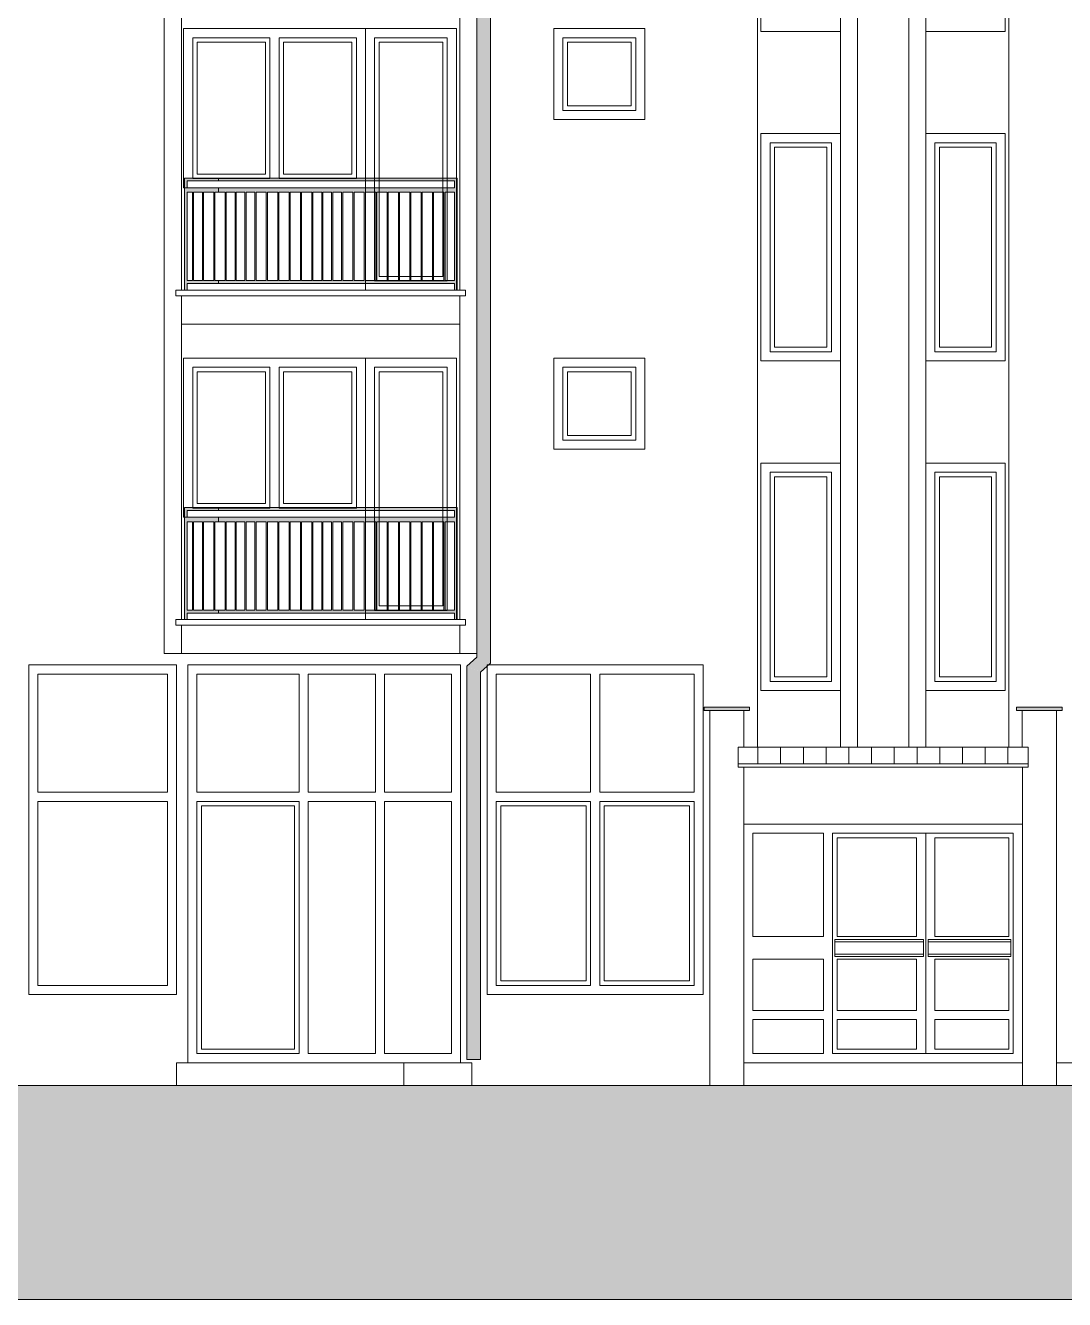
# Model space of a CAD drawing. Header units: feet. Extents: x 2791058 to 2855058, y -67651 to -18651.
# Drawn here: x 2820009 to 2829152, y -41645 to -30432 of the extents above; entities that cross this region are included whole.
import ezdxf

# ---------------------------------------------------------------- set-up
doc = ezdxf.new("R2010")
doc.units = ezdxf.units.FT
doc.header["$MEASUREMENT"] = 0
doc.linetypes.add('Hidden Line', pattern=[195.611112, 141.111112, -54.5])
for name, color, linetype, lineweight in [('2D Drafting - General_Pen_No__1', 7, 'Continuous', 0), ('Exterior walls_Pen_No__1', 7, 'Continuous', 0), ('Lines_Pen_No__20', 1, 'Continuous', 0), ('Lines_Pen_No__60', 230, 'Continuous', 0), ('Shell - Roof_Pen_No__1', 7, 'Continuous', 0), ('Shell - Roof_Pen_No__20', 1, 'Continuous', 0), ('Shell - Roof_Pen_No__21', 7, 'Continuous', 0), ('Shell - Roof_Pen_No__60', 230, 'Continuous', 0), ('Structural - Bearing_Pen_No__1', 7, 'Continuous', 0)]:
    doc.layers.add(name, color=color, linetype=linetype, lineweight=lineweight)
doc.layers.add('2D Drafting - General_Pen_No__61', color=7, linetype='Continuous', lineweight=0, true_color=0x6a6a6a)
doc.layers.add('Structural - Bearing_Pen_No__61', color=7, linetype='Continuous', lineweight=0, true_color=0x6a6a6a)
doc.layers.add('Exterior walls', color=7, linetype='Continuous')

# ---------------------------------------------------------------- blocks, each defined once
blk = doc.blocks.new('Wall_7', base_point=(2824041, -24360))
at = {"layer": 'Exterior walls', "linetype": 'Continuous', "lineweight": 0}
blk.add_hatch(color=255, dxfattribs=at).paths.add_polyline_path([(2823981, -24360), (2823981, -35992), (2824101, -36046), (2824101, -24360)])
at = {"layer": 'Exterior walls_Pen_No__1', "color": 7, "linetype": 'Continuous', "lineweight": 0, "flags": 128}
for points in [[(2823981, -24360), (2823981, -35992)], [(2824101, -36046), (2824101, -24360)]]:
    blk.add_lwpolyline(points, dxfattribs=at)
blk = doc.blocks.new('Wall_8', base_point=(2823953, -39532))
at = {"layer": 'Exterior walls', "linetype": 'Continuous', "lineweight": 0}
blk.add_hatch(color=255, dxfattribs=at).paths.add_polyline_path([(2824013, -39532), (2824013, -36125), (2823893, -36072), (2823893, -39532)])
at = {"layer": 'Exterior walls_Pen_No__1', "color": 7, "linetype": 'Continuous', "lineweight": 0, "flags": 128}
for points in [[(2823893, -36072), (2823893, -39532)], [(2824013, -39532), (2824013, -36125)], [(2823893, -39532), (2824013, -39532)]]:
    blk.add_lwpolyline(points, dxfattribs=at)
blk = doc.blocks.new('Wall_9', base_point=(2823953, -36099))
at = {"layer": 'Exterior walls', "linetype": 'Continuous', "lineweight": 0}
blk.add_hatch(color=255, dxfattribs=at).paths.add_polyline_path([(2824013, -36125), (2824101, -36046), (2823981, -35992), (2823893, -36072)])
at = {"layer": 'Exterior walls_Pen_No__1', "color": 7, "linetype": 'Continuous', "lineweight": 0, "flags": 128}
for points in [[(2823981, -35992), (2823893, -36072)], [(2824013, -36125), (2824101, -36046)]]:
    blk.add_lwpolyline(points, dxfattribs=at)

msp = doc.modelspace()

# ---------------------------------------------------------------- hatches: boundary and pattern name
at = {"layer": '2D Drafting - General_Pen_No__61', "linetype": 'Continuous', "lineweight": 0, "true_color": 0x6a6a6a}
msp.add_hatch(color=251, dxfattribs=at).paths.add_polyline_path([(2800888.285, -39760.496), (2841546.077, -39760.496), (2841546.077, -41644.653), (2800888.285, -41644.653)])
at = {"layer": 'Structural - Bearing_Pen_No__1', "linetype": 'Continuous', "lineweight": 0}
h = msp.add_hatch(dxfattribs=at)
h.set_pattern_fill('SOLDIER_COURSE', style=0, pattern_type=2)
h.set_pattern_definition([(90, (2247653.82, -76424.97), (-200, 0), [])])
h.paths.add_polyline_path([(2828830.729, -36784.945), (2826280.729, -36784.945), (2826280.729, -36930.496), (2826330.729, -36930.496), (2828780.729, -36930.496), (2828830.729, -36930.496)])
at = {"layer": 'Structural - Bearing_Pen_No__61', "linetype": 'Continuous', "lineweight": 0, "true_color": 0x6a6a6a}
h = msp.add_hatch(color=251, dxfattribs=at)
h.paths.add_polyline_path([(2821407.729, -31775.27), (2821407.729, -32760.496), (2821431.729, -32760.496), (2821431.729, -32702.996), (2821707.729, -32702.996), (2821707.729, -32677.996), (2821675.729, -32677.996), (2821675.729, -31900.496), (2821707.729, -31900.496), (2821707.729, -31860.496), (2821431.729, -31860.496), (2821431.729, -31800.496), (2821707.729, -31800.496), (2821707.729, -31775.27), (2821431.729, -31775.27)])
h.paths.add_polyline_path([(2821431.729, -31900.496), (2821478.229, -31900.496), (2821478.229, -32677.996), (2821431.729, -32677.996)], flags=0)
h.paths.add_polyline_path([(2821488.229, -31900.496), (2821565.729, -31900.496), (2821565.728, -32677.996), (2821488.229, -32677.996)], flags=0)
h.paths.add_polyline_path([(2821575.729, -31900.496), (2821665.729, -31900.496), (2821665.729, -32677.996), (2821575.729, -32677.996)], flags=0)
h = msp.add_hatch(color=251, dxfattribs=at)
h.paths.add_polyline_path([(2821707.729, -32702.996), (2823783.729, -32702.996), (2823783.729, -32760.496), (2823807.729, -32760.496), (2823807.729, -31775.27), (2823783.729, -31775.27), (2821707.729, -31775.27), (2821707.729, -31800.496), (2823783.729, -31800.496), (2823783.729, -31860.496), (2821707.729, -31860.496), (2821707.729, -31900.496), (2821765.729, -31900.496), (2821765.729, -32677.996), (2821707.729, -32677.996)])
h.paths.add_polyline_path([(2821775.729, -32677.996), (2821775.729, -31900.496), (2821853.229, -31900.496), (2821853.229, -32677.996)], flags=0)
h.paths.add_polyline_path([(2821940.729, -32677.996), (2821863.229, -32677.996), (2821863.229, -31900.496), (2821940.729, -31900.496)], flags=0)
h.paths.add_polyline_path([(2821950.729, -31900.496), (2822028.229, -31900.496), (2822028.228, -32677.996), (2821950.729, -32677.996)], flags=0)
h.paths.add_polyline_path([(2822128.229, -32677.996), (2822038.229, -32677.996), (2822038.229, -31900.496), (2822128.229, -31900.496)], flags=0)
h.paths.add_polyline_path([(2822138.229, -32677.996), (2822138.229, -31900.496), (2822228.229, -31900.496), (2822228.229, -32677.996)], flags=0)
h.paths.add_polyline_path([(2822238.229, -31900.496), (2822328.229, -31900.496), (2822328.229, -32677.996), (2822238.229, -32677.996)], flags=0)
h.paths.add_polyline_path([(2822338.229, -31900.496), (2822428.229, -31900.496), (2822428.229, -32677.996), (2822338.229, -32677.996)], flags=0)
h.paths.add_polyline_path([(2822438.229, -32677.996), (2822438.229, -31900.496), (2822528.229, -31900.496), (2822528.229, -32677.996)], flags=0)
h.paths.add_polyline_path([(2822615.729, -32677.996), (2822538.229, -32677.996), (2822538.229, -31900.496), (2822615.729, -31900.496)], flags=0)
h.paths.add_polyline_path([(2822625.729, -31900.496), (2822703.229, -31900.496), (2822703.229, -32677.996), (2822625.729, -32677.996)], flags=0)
h.paths.add_polyline_path([(2822713.229, -31900.496), (2822790.729, -31900.496), (2822790.729, -32677.996), (2822713.229, -32677.996)], flags=0)
h.paths.add_polyline_path([(2822800.729, -32677.996), (2822800.729, -31900.496), (2822890.729, -31900.496), (2822890.729, -32677.996)], flags=0)
h.paths.add_polyline_path([(2822990.729, -32677.996), (2822900.729, -32677.996), (2822900.729, -31900.496), (2822990.729, -31900.496)], flags=0)
h.paths.add_polyline_path([(2823090.729, -32677.996), (2823000.729, -32677.996), (2823000.729, -31900.496), (2823090.729, -31900.496)], flags=0)
h.paths.add_polyline_path([(2823100.729, -32677.996), (2823100.729, -31900.496), (2823190.729, -31900.496), (2823190.729, -32677.996)], flags=0)
h.paths.add_polyline_path([(2823200.729, -32677.996), (2823200.729, -31900.496), (2823290.729, -31900.496), (2823290.729, -32677.996)], flags=0)
h.paths.add_polyline_path([(2823300.729, -31900.496), (2823390.729, -31900.496), (2823390.729, -32677.996), (2823300.729, -32677.996)], flags=0)
h.paths.add_polyline_path([(2823400.729, -32677.996), (2823400.729, -31900.496), (2823490.729, -31900.496), (2823490.729, -32677.996)], flags=0)
h.paths.add_polyline_path([(2823500.729, -31900.496), (2823590.729, -31900.496), (2823590.729, -32677.996), (2823500.729, -32677.996)], flags=0)
h.paths.add_polyline_path([(2823600.729, -32677.996), (2823600.729, -31900.496), (2823690.729, -31900.496), (2823690.729, -32677.996)], flags=0)
h.paths.add_polyline_path([(2823700.729, -31900.496), (2823783.729, -31900.496), (2823783.729, -32677.996), (2823700.729, -32677.996)], flags=0)
h = msp.add_hatch(color=251, dxfattribs=at)
h.paths.add_polyline_path([(2821407.729, -34675.27), (2821407.729, -35660.496), (2821431.729, -35660.496), (2821431.729, -35602.996), (2821707.729, -35602.996), (2821707.729, -35577.996), (2821675.729, -35577.996), (2821675.729, -34800.496), (2821707.729, -34800.496), (2821707.729, -34760.496), (2821431.729, -34760.496), (2821431.729, -34700.496), (2821707.729, -34700.496), (2821707.729, -34675.27), (2821431.729, -34675.27)])
h.paths.add_polyline_path([(2821431.729, -34800.496), (2821478.229, -34800.496), (2821478.229, -35577.996), (2821431.729, -35577.996)], flags=0)
h.paths.add_polyline_path([(2821488.229, -34800.496), (2821565.729, -34800.496), (2821565.728, -35577.996), (2821488.229, -35577.996)], flags=0)
h.paths.add_polyline_path([(2821575.729, -34800.496), (2821665.729, -34800.496), (2821665.729, -35577.996), (2821575.729, -35577.996)], flags=0)
h = msp.add_hatch(color=251, dxfattribs=at)
h.paths.add_polyline_path([(2821707.729, -35602.996), (2823783.729, -35602.996), (2823783.729, -35660.496), (2823807.729, -35660.496), (2823807.729, -34675.27), (2823783.729, -34675.27), (2821707.729, -34675.27), (2821707.729, -34700.496), (2823783.729, -34700.496), (2823783.729, -34760.496), (2821707.729, -34760.496), (2821707.729, -34800.496), (2821765.729, -34800.496), (2821765.729, -35577.996), (2821707.729, -35577.996)])
h.paths.add_polyline_path([(2821775.729, -35577.996), (2821775.729, -34800.496), (2821853.229, -34800.496), (2821853.229, -35577.996)], flags=0)
h.paths.add_polyline_path([(2821940.729, -35577.996), (2821863.229, -35577.996), (2821863.229, -34800.496), (2821940.729, -34800.496)], flags=0)
h.paths.add_polyline_path([(2821950.729, -34800.496), (2822028.229, -34800.496), (2822028.228, -35577.996), (2821950.729, -35577.996)], flags=0)
h.paths.add_polyline_path([(2822128.229, -35577.996), (2822038.229, -35577.996), (2822038.229, -34800.496), (2822128.229, -34800.496)], flags=0)
h.paths.add_polyline_path([(2822138.229, -35577.996), (2822138.229, -34800.496), (2822228.229, -34800.496), (2822228.229, -35577.996)], flags=0)
h.paths.add_polyline_path([(2822238.229, -34800.496), (2822328.229, -34800.496), (2822328.229, -35577.996), (2822238.229, -35577.996)], flags=0)
h.paths.add_polyline_path([(2822338.229, -34800.496), (2822428.229, -34800.496), (2822428.229, -35577.996), (2822338.229, -35577.996)], flags=0)
h.paths.add_polyline_path([(2822438.229, -35577.996), (2822438.229, -34800.496), (2822528.229, -34800.496), (2822528.229, -35577.996)], flags=0)
h.paths.add_polyline_path([(2822615.729, -35577.996), (2822538.229, -35577.996), (2822538.229, -34800.496), (2822615.729, -34800.496)], flags=0)
h.paths.add_polyline_path([(2822625.729, -34800.496), (2822703.229, -34800.496), (2822703.229, -35577.996), (2822625.729, -35577.996)], flags=0)
h.paths.add_polyline_path([(2822713.229, -34800.496), (2822790.729, -34800.496), (2822790.729, -35577.996), (2822713.229, -35577.996)], flags=0)
h.paths.add_polyline_path([(2822800.729, -35577.996), (2822800.729, -34800.496), (2822890.729, -34800.496), (2822890.729, -35577.996)], flags=0)
h.paths.add_polyline_path([(2822990.729, -35577.996), (2822900.729, -35577.996), (2822900.729, -34800.496), (2822990.729, -34800.496)], flags=0)
h.paths.add_polyline_path([(2823090.729, -35577.996), (2823000.729, -35577.996), (2823000.729, -34800.496), (2823090.729, -34800.496)], flags=0)
h.paths.add_polyline_path([(2823100.729, -35577.996), (2823100.729, -34800.496), (2823190.729, -34800.496), (2823190.729, -35577.996)], flags=0)
h.paths.add_polyline_path([(2823200.729, -35577.996), (2823200.729, -34800.496), (2823290.729, -34800.496), (2823290.729, -35577.996)], flags=0)
h.paths.add_polyline_path([(2823300.729, -34800.496), (2823390.729, -34800.496), (2823390.729, -35577.996), (2823300.729, -35577.996)], flags=0)
h.paths.add_polyline_path([(2823400.729, -35577.996), (2823400.729, -34800.496), (2823490.729, -34800.496), (2823490.729, -35577.996)], flags=0)
h.paths.add_polyline_path([(2823500.729, -34800.496), (2823590.729, -34800.496), (2823590.729, -35577.996), (2823500.729, -35577.996)], flags=0)
h.paths.add_polyline_path([(2823600.729, -35577.996), (2823600.729, -34800.496), (2823690.729, -34800.496), (2823690.729, -35577.996)], flags=0)
h.paths.add_polyline_path([(2823700.729, -34800.496), (2823783.729, -34800.496), (2823783.729, -35577.996), (2823700.729, -35577.996)], flags=0)
for points in [[(2826380.729, -36430.496), (2825980.729, -36430.496), (2825980.729, -36460.496), (2826030.729, -36460.496), (2826330.729, -36460.496), (2826380.729, -36460.496)], [(2829130.729, -36430.496), (2828730.729, -36430.496), (2828730.729, -36460.496), (2828780.729, -36460.496), (2829080.729, -36460.496), (2829130.729, -36460.496)]]:
    msp.add_hatch(color=251, dxfattribs=at).paths.add_polyline_path(points)

# ---------------------------------------------------------------- linework, layer by layer
at = {"layer": '2D Drafting - General_Pen_No__1', "color": 7, "linetype": 'Continuous', "lineweight": 0, "flags": 128}
msp.add_lwpolyline([(2800888.285, -39760.496), (2841546.077, -39760.496), (2841546.077, -41644.653), (2800888.285, -41644.653)], close=True, dxfattribs=at)
at = {"layer": 'Lines_Pen_No__20', "color": 1, "linetype": 'Hidden Line', "lineweight": 0}
for p, q in [((2821400.729, -30600.496), (2821400.729, -30460.496)), ((2823800.729, -30460.496), (2821400.729, -30460.496)), ((2823800.729, -30600.496), (2823800.729, -30460.496)), ((2824658.372, -30600.496), (2824658.372, -30460.496)), ((2825458.372, -30460.496), (2824658.372, -30460.496)), ((2824658.372, -30600.496), (2824658.372, -30460.496)), ((2825458.372, -30600.496), (2825458.372, -30460.496)), ((2821400.729, -33500.496), (2821400.729, -33360.496)), ((2823800.729, -33360.496), (2821400.729, -33360.496)), ((2823800.729, -33500.496), (2823800.729, -33360.496)), ((2824658.372, -33500.496), (2824658.372, -33360.496)), ((2825458.372, -33360.496), (2824658.372, -33360.496)), ((2824658.372, -33500.496), (2824658.372, -33360.496)), ((2825458.372, -33500.496), (2825458.372, -33360.496))]:
    msp.add_line(p, q, dxfattribs=at)
at = {"layer": 'Lines_Pen_No__20', "color": 1, "linetype": 'Continuous', "lineweight": 0}
for p, q in [((2822120.729, -31740.496), (2822120.729, -30580.496)), ((2822160.729, -31780.496), (2822160.729, -30540.496)), ((2822240.729, -31780.496), (2822240.729, -30540.496)), ((2822280.729, -31740.496), (2822280.729, -30580.496)), ((2822120.729, -34640.496), (2822120.729, -33480.496)), ((2822160.729, -34680.496), (2822160.729, -33440.496)), ((2822240.729, -34680.496), (2822240.729, -33440.496)), ((2822280.729, -34640.496), (2822280.729, -33480.496)), ((2824982.084, -37180.496), (2824982.084, -36140.496)), ((2825062.084, -37180.496), (2825062.084, -36140.496)), ((2821257.695, -37180.496), (2820117.695, -37180.496)), ((2824152.084, -37180.496), (2824982.084, -37180.496)), ((2825062.084, -37180.496), (2825892.084, -37180.496)), ((2821257.695, -37260.496), (2820117.695, -37260.496)), ((2824152.084, -37260.496), (2824982.084, -37260.496)), ((2824942.084, -37300.496), (2824192.084, -37300.496)), ((2824942.084, -38840.496), (2824942.084, -37300.496)), ((2824982.084, -38880.496), (2824982.084, -37260.496)), ((2825062.084, -38880.496), (2825062.084, -37260.496)), ((2825062.084, -37260.496), (2825892.084, -37260.496)), ((2825102.084, -38840.496), (2825102.084, -37300.496)), ((2825102.084, -37300.496), (2825852.084, -37300.496)), ((2824942.084, -38840.496), (2824192.084, -38840.496)), ((2825102.084, -38840.496), (2825852.084, -38840.496))]:
    msp.add_line(p, q, dxfattribs=at)
for points in [[(2826480.729, -30484.499), (2827180.729, -30484.499), (2827180.729, -28484.499), (2826480.729, -28484.499)], [(2827930.729, -30484.499), (2828630.729, -30484.499), (2828630.729, -28484.499), (2827930.729, -28484.499)], [(2821400.729, -30460.496), (2823000.729, -30460.496), (2823000.729, -31860.496), (2821400.729, -31860.496)], [(2823000.729, -32760.496), (2823800.729, -32760.496), (2823800.729, -30460.496), (2823000.729, -30460.496)], [(2824658.372, -30460.496), (2825458.372, -30460.496), (2825458.372, -31260.496), (2824658.372, -31260.496)], [(2823080.729, -32680.496), (2823720.729, -32680.496), (2823720.729, -30540.496), (2823080.729, -30540.496)], [(2823120.729, -32640.496), (2823680.729, -32640.496), (2823680.729, -30580.496), (2823120.729, -30580.496)], [(2824738.372, -30540.496), (2825378.372, -30540.496), (2825378.372, -31180.496), (2824738.372, -31180.496)], [(2824778.372, -30580.496), (2825338.372, -30580.496), (2825338.372, -31140.496), (2824778.372, -31140.496)], [(2826480.729, -33384.499), (2827180.729, -33384.499), (2827180.729, -31384.499), (2826480.729, -31384.499)], [(2827930.729, -33384.499), (2828630.729, -33384.499), (2828630.729, -31384.499), (2827930.729, -31384.499)], [(2826560.729, -33304.499), (2827100.729, -33304.499), (2827100.729, -31464.499), (2826560.729, -31464.499)], [(2826600.729, -33264.499), (2827060.729, -33264.499), (2827060.729, -31504.499), (2826600.729, -31504.499)], [(2828010.729, -33304.499), (2828550.729, -33304.499), (2828550.729, -31464.499), (2828010.729, -31464.499)], [(2828050.729, -33264.499), (2828510.729, -33264.499), (2828510.729, -31504.499), (2828050.729, -31504.499)], [(2821400.729, -33360.496), (2823000.729, -33360.496), (2823000.729, -34760.496), (2821400.729, -34760.496)], [(2823000.729, -35660.496), (2823800.729, -35660.496), (2823800.729, -33360.496), (2823000.729, -33360.496)], [(2824658.372, -33360.496), (2825458.372, -33360.496), (2825458.372, -34160.496), (2824658.372, -34160.496)], [(2823080.729, -35580.496), (2823720.729, -35580.496), (2823720.729, -33440.496), (2823080.729, -33440.496)], [(2823120.729, -35540.496), (2823680.729, -35540.496), (2823680.729, -33480.496), (2823120.729, -33480.496)], [(2824738.372, -33440.496), (2825378.372, -33440.496), (2825378.372, -34080.496), (2824738.372, -34080.496)], [(2824778.372, -33480.496), (2825338.372, -33480.496), (2825338.372, -34040.496), (2824778.372, -34040.496)], [(2826480.729, -36284.499), (2827180.729, -36284.499), (2827180.729, -34284.499), (2826480.729, -34284.499)], [(2827930.729, -36284.499), (2828630.729, -36284.499), (2828630.729, -34284.499), (2827930.729, -34284.499)], [(2826560.729, -36204.499), (2827100.729, -36204.499), (2827100.729, -34364.499), (2826560.729, -34364.499)], [(2826600.729, -36164.499), (2827060.729, -36164.499), (2827060.729, -34404.499), (2826600.729, -34404.499)], [(2828010.729, -36204.499), (2828550.729, -36204.499), (2828550.729, -34364.499), (2828010.729, -34364.499)], [(2828050.729, -36164.499), (2828510.729, -36164.499), (2828510.729, -34404.499), (2828050.729, -34404.499)], [(2821337.695, -38960.496), (2820037.695, -38960.496), (2820037.695, -36060.496), (2821337.695, -36060.496)], [(2824072.084, -38960.496), (2825972.084, -38960.496), (2825972.084, -36060.496), (2824072.084, -36060.496)]]:
    msp.add_lwpolyline(points, close=True, dxfattribs=at)
for points in [[(2822160.729, -31780.496), (2821480.729, -31780.496), (2821480.729, -30540.496), (2822160.729, -30540.496)], [(2822120.729, -31740.496), (2821520.729, -31740.496), (2821520.729, -30580.496), (2822120.729, -30580.496)], [(2822240.729, -30540.496), (2822920.729, -30540.496), (2822920.729, -31780.496), (2822240.729, -31780.496)], [(2822280.729, -30580.496), (2822880.729, -30580.496), (2822880.729, -31740.496), (2822280.729, -31740.496)], [(2822160.729, -34680.496), (2821480.729, -34680.496), (2821480.729, -33440.496), (2822160.729, -33440.496)], [(2822120.729, -34640.496), (2821520.729, -34640.496), (2821520.729, -33480.496), (2822120.729, -33480.496)], [(2822240.729, -33440.496), (2822920.729, -33440.496), (2822920.729, -34680.496), (2822240.729, -34680.496)], [(2822280.729, -33480.496), (2822880.729, -33480.496), (2822880.729, -34640.496), (2822280.729, -34640.496)], [(2820117.695, -37180.496), (2820117.695, -36140.496), (2821257.695, -36140.496), (2821257.695, -37180.496)], [(2824982.084, -36140.496), (2824152.084, -36140.496), (2824152.084, -37180.496)], [(2825892.084, -37180.496), (2825892.084, -36140.496), (2825062.084, -36140.496)], [(2821257.695, -37260.496), (2821257.695, -38880.496), (2820117.695, -38880.496), (2820117.695, -37260.496)], [(2824152.084, -37260.496), (2824152.084, -38880.496), (2824982.084, -38880.496)], [(2824192.084, -38840.496), (2824192.084, -37300.496)], [(2825062.084, -38880.496), (2825892.084, -38880.496), (2825892.084, -37260.496)], [(2825852.084, -38840.496), (2825852.084, -37300.496)], [(2825062.084, -38880.496), (2825852.084, -38880.496)]]:
    msp.add_lwpolyline(points, dxfattribs=at)
at = {"layer": 'Lines_Pen_No__60', "color": 230, "linetype": 'Continuous', "lineweight": 0}
for p, q in [((2822417.695, -37180.496), (2822417.695, -36140.496)), ((2822497.695, -37180.496), (2822497.695, -36140.496)), ((2823087.695, -37180.496), (2823087.695, -36140.496)), ((2823167.695, -37180.496), (2823167.695, -36140.496)), ((2821517.695, -37180.496), (2822417.695, -37180.496)), ((2822497.695, -37180.496), (2823087.695, -37180.496)), ((2823167.695, -37180.496), (2823757.695, -37180.496)), ((2821517.695, -37260.496), (2822417.695, -37260.496)), ((2821557.695, -37300.496), (2822377.695, -37300.496)), ((2822377.695, -39440.496), (2822377.695, -37300.496)), ((2822417.695, -39480.496), (2822417.695, -37260.496)), ((2822497.695, -39480.496), (2822497.695, -37260.496)), ((2822497.695, -37260.496), (2823087.695, -37260.496)), ((2823087.695, -39480.496), (2823087.695, -37260.496)), ((2823167.695, -39480.496), (2823167.695, -37260.496)), ((2823167.695, -37260.496), (2823757.695, -37260.496)), ((2827030.729, -37540.496), (2827030.729, -38450.496)), ((2827110.729, -37540.496), (2827110.729, -39480.496)), ((2827930.729, -37540.496), (2827930.729, -39480.496)), ((2827150.729, -37580.496), (2827150.729, -38450.496)), ((2827850.729, -38450.496), (2827850.729, -37580.496)), ((2828010.729, -37580.496), (2828010.729, -38450.496)), ((2826410.729, -38450.496), (2827030.729, -38450.496)), ((2827150.729, -38450.496), (2827850.729, -38450.496)), ((2828010.729, -38450.496), (2828660.729, -38450.496)), ((2827130.729, -38625.496), (2827130.729, -38475.496)), ((2827910.729, -38475.496), (2827130.729, -38475.496)), ((2827910.729, -38495.496), (2827130.729, -38495.496)), ((2827910.729, -38625.496), (2827910.729, -38475.496)), ((2827950.729, -38625.496), (2827950.729, -38475.496)), ((2828680.729, -38475.496), (2827950.729, -38475.496)), ((2828680.729, -38495.496), (2827950.729, -38495.496)), ((2828680.729, -38625.496), (2828680.729, -38475.496)), ((2826410.729, -38650.496), (2827030.729, -38650.496)), ((2827030.729, -38650.496), (2827030.729, -39100.496)), ((2827130.729, -38605.496), (2827910.729, -38605.496)), ((2827130.729, -38625.496), (2827910.729, -38625.496)), ((2827150.729, -38650.496), (2827850.729, -38650.496)), ((2827150.729, -38650.496), (2827150.729, -39100.496)), ((2827850.729, -38650.496), (2827850.729, -39100.496)), ((2827950.729, -38605.496), (2828680.729, -38605.496)), ((2827950.729, -38625.496), (2828680.729, -38625.496)), ((2828010.729, -38650.496), (2828660.729, -38650.496)), ((2828010.729, -39100.496), (2828010.729, -38650.496)), ((2826410.729, -39100.496), (2827030.729, -39100.496)), ((2827150.729, -39100.496), (2827850.729, -39100.496)), ((2828010.729, -39100.496), (2828660.729, -39100.496)), ((2826410.729, -39180.496), (2827030.729, -39180.496)), ((2827030.729, -39180.496), (2827030.729, -39480.496)), ((2827150.729, -39180.496), (2827850.729, -39180.496)), ((2827150.729, -39180.496), (2827150.729, -39440.496)), ((2827850.729, -39180.496), (2827850.729, -39440.496)), ((2828010.729, -39180.496), (2828660.729, -39180.496)), ((2828010.729, -39180.496), (2828010.729, -39440.496))]:
    msp.add_line(p, q, dxfattribs=at)
msp.add_lwpolyline([(2821437.695, -39560.496), (2823837.695, -39560.496), (2823837.695, -36060.496), (2821437.695, -36060.496)], close=True, dxfattribs=at)
for points in [[(2822417.695, -36140.496), (2821517.695, -36140.496), (2821517.695, -37180.496)], [(2823087.695, -36140.496), (2822497.695, -36140.496)], [(2823757.695, -37180.496), (2823757.695, -36140.496), (2823167.695, -36140.496)], [(2821517.695, -37260.496), (2821517.695, -39480.496), (2822417.695, -39480.496)], [(2821557.695, -37300.496), (2821557.695, -39440.496), (2822377.695, -39440.496)], [(2823167.695, -39480.496), (2823757.695, -39480.496), (2823757.695, -37260.496)], [(2826330.729, -39560.496), (2828780.729, -39560.496), (2828780.729, -37460.496), (2826330.729, -37460.496)], [(2827030.729, -37540.496), (2826410.729, -37540.496), (2826410.729, -38450.496)], [(2827110.729, -39480.496), (2828700.729, -39480.496), (2828700.729, -37540.496), (2827110.729, -37540.496)], [(2827850.729, -37580.496), (2827150.729, -37580.496)], [(2828660.729, -38450.496), (2828660.729, -37580.496), (2828010.729, -37580.496)], [(2826410.729, -38650.496), (2826410.729, -39100.496)], [(2828660.729, -39100.496), (2828660.729, -38650.496)], [(2826410.729, -39180.496), (2826410.729, -39480.496), (2827030.729, -39480.496)], [(2828010.729, -39440.496), (2828660.729, -39440.496), (2828660.729, -39180.496)], [(2827150.729, -39440.496), (2827850.729, -39440.496)], [(2822497.695, -39480.496), (2823087.695, -39480.496)]]:
    msp.add_lwpolyline(points, dxfattribs=at)
at = {"layer": 'Shell - Roof_Pen_No__1', "color": 7, "linetype": 'Continuous', "lineweight": 0}
for p, q in [((2826330.729, -36960.496), (2826330.729, -39760.496)), ((2828780.729, -36960.496), (2828780.729, -39760.496))]:
    msp.add_line(p, q, dxfattribs=at)
at = {"layer": 'Shell - Roof_Pen_No__20', "color": 1, "linetype": 'Continuous', "lineweight": 0}
for p, q in [((2825458.372, -30460.496), (2824658.372, -30460.496)), ((2824658.372, -30460.496), (2824658.372, -31260.496)), ((2825458.372, -31260.496), (2825458.372, -30460.496)), ((2824658.372, -31260.496), (2825458.372, -31260.496)), ((2825458.372, -33360.496), (2824658.372, -33360.496)), ((2824658.372, -33360.496), (2824658.372, -34160.496)), ((2825458.372, -34160.496), (2825458.372, -33360.496)), ((2824658.372, -34160.496), (2825458.372, -34160.496))]:
    msp.add_line(p, q, dxfattribs=at)
at = {"layer": 'Shell - Roof_Pen_No__21', "color": 7, "linetype": 'Continuous', "lineweight": 0}
for p, q in [((2821230.729, -24360.496), (2821230.729, -35960.496)), ((2823980.729, -24360.496), (2823980.729, -35960.496)), ((2826450.729, -24590.496), (2826450.729, -36784.945)), ((2828660.729, -24590.496), (2828660.729, -36784.945)), ((2827180.729, -25775.499), (2827180.729, -36784.945)), ((2827930.729, -25775.499), (2827930.729, -36784.945)), ((2827330.729, -25925.496), (2827330.729, -36784.945)), ((2827780.729, -25925.496), (2827780.729, -36784.945)), ((2826480.729, -28484.499), (2826480.729, -30484.499)), ((2827180.729, -28484.499), (2827180.729, -30484.499)), ((2827930.729, -28484.499), (2827930.729, -30484.499)), ((2828630.729, -28484.499), (2828630.729, -30484.499)), ((2821380.729, -29910.496), (2821380.729, -32760.496)), ((2823830.729, -29910.496), (2823830.729, -32760.496)), ((2823800.729, -30460.496), (2821400.729, -30460.496)), ((2821400.729, -30460.496), (2821400.729, -31860.496)), ((2823000.729, -32760.496), (2823000.729, -30460.496)), ((2823800.729, -32760.496), (2823800.729, -30460.496)), ((2827180.729, -30484.499), (2826480.729, -30484.499)), ((2828630.729, -30484.499), (2827930.729, -30484.499)), ((2827180.729, -31384.499), (2826480.729, -31384.499)), ((2826480.729, -31384.499), (2826480.729, -33384.499)), ((2827180.729, -31384.499), (2827180.729, -33384.499)), ((2828630.729, -31384.499), (2827930.729, -31384.499)), ((2827930.729, -31384.499), (2827930.729, -33384.499)), ((2828630.729, -31384.499), (2828630.729, -33384.499)), ((2827180.729, -32525.496), (2827180.729, -31725.496)), ((2827930.729, -31725.496), (2827930.729, -32525.496)), ((2821400.729, -31860.496), (2823000.729, -31860.496)), ((2821330.729, -32810.496), (2821330.729, -32760.496)), ((2821330.729, -32760.496), (2821380.729, -32760.496)), ((2821380.729, -32810.496), (2821330.729, -32810.496)), ((2821380.729, -32760.496), (2823830.729, -32760.496)), ((2821380.729, -32810.496), (2821380.729, -33060.496)), ((2821380.729, -32810.496), (2823830.729, -32810.496)), ((2821380.729, -32810.496), (2821380.729, -35660.496)), ((2823880.729, -32760.496), (2823830.729, -32760.496)), ((2823830.729, -32810.496), (2823830.729, -33060.496)), ((2823830.729, -32810.496), (2823880.729, -32810.496)), ((2823830.729, -32810.496), (2823830.729, -35660.496)), ((2823880.729, -32810.496), (2823880.729, -32760.496)), ((2821380.729, -33060.496), (2823830.729, -33060.496)), ((2823800.729, -33360.496), (2821400.729, -33360.496)), ((2821400.729, -33360.496), (2821400.729, -34760.496)), ((2823000.729, -35660.496), (2823000.729, -33360.496)), ((2823800.729, -35660.496), (2823800.729, -33360.496)), ((2827180.729, -33384.499), (2826480.729, -33384.499)), ((2828630.729, -33384.499), (2827930.729, -33384.499)), ((2827180.729, -34284.499), (2826480.729, -34284.499)), ((2826480.729, -34284.499), (2826480.729, -36284.499)), ((2827180.729, -34284.499), (2827180.729, -36284.499)), ((2828630.729, -34284.499), (2827930.729, -34284.499)), ((2827930.729, -34284.499), (2827930.729, -36284.499)), ((2828630.729, -34284.499), (2828630.729, -36284.499)), ((2827180.729, -35425.496), (2827180.729, -34625.496)), ((2827930.729, -34625.496), (2827930.729, -35425.496)), ((2821400.729, -34760.496), (2823000.729, -34760.496)), ((2821330.729, -35710.496), (2821330.729, -35660.496)), ((2821330.729, -35660.496), (2821380.729, -35660.496)), ((2821380.729, -35710.496), (2821330.729, -35710.496)), ((2821380.729, -35660.496), (2823830.729, -35660.496)), ((2821380.729, -35710.496), (2821380.729, -35960.496)), ((2821380.729, -35710.496), (2823830.729, -35710.496)), ((2821380.729, -35710.496), (2821380.729, -35960.496)), ((2823880.729, -35660.496), (2823830.729, -35660.496)), ((2823830.729, -35710.496), (2823830.729, -35960.496)), ((2823830.729, -35710.496), (2823880.729, -35710.496)), ((2823830.729, -35710.496), (2823830.729, -35960.496)), ((2823880.729, -35710.496), (2823880.729, -35660.496)), ((2821230.729, -35960.496), (2823980.729, -35960.496)), ((2827180.729, -36284.499), (2826480.729, -36284.499)), ((2828630.729, -36284.499), (2827930.729, -36284.499)), ((2825980.729, -36460.496), (2825980.729, -36430.496)), ((2825980.729, -36430.496), (2826380.729, -36430.496)), ((2826380.729, -36460.496), (2826380.729, -36430.496)), ((2828730.729, -36460.496), (2828730.729, -36430.496)), ((2828730.729, -36430.496), (2829130.729, -36430.496)), ((2829130.729, -36460.496), (2829130.729, -36430.496)), ((2826030.729, -36460.496), (2825980.729, -36460.496)), ((2826030.729, -36460.496), (2826030.729, -39760.496)), ((2826030.729, -36460.496), (2826330.729, -36460.496)), ((2826330.729, -36460.496), (2826330.729, -36784.945)), ((2826330.729, -36460.496), (2826380.729, -36460.496)), ((2828780.729, -36460.496), (2828730.729, -36460.496)), ((2829080.729, -36460.496), (2828777.952, -36460.496)), ((2828777.952, -36460.496), (2828777.952, -36784.945)), ((2829080.729, -36460.496), (2829080.729, -39760.496)), ((2829080.729, -36460.496), (2829130.729, -36460.496)), ((2829080.729, -36460.496), (2829130.729, -36460.496)), ((2826280.729, -36784.945), (2828830.729, -36784.945)), ((2826280.729, -36784.945), (2826280.729, -36930.496)), ((2828830.729, -36930.496), (2828830.729, -36784.945)), ((2826330.729, -36930.496), (2826280.729, -36930.496)), ((2826280.729, -36930.496), (2826280.729, -36960.496)), ((2826330.729, -36960.496), (2826280.729, -36960.496)), ((2826330.729, -36930.496), (2828780.729, -36930.496)), ((2826330.729, -36960.496), (2828780.729, -36960.496)), ((2828780.729, -36930.496), (2828830.729, -36930.496)), ((2828780.729, -36960.496), (2828830.729, -36960.496)), ((2828830.729, -36930.496), (2828830.729, -36960.496)), ((2821337.695, -39560.496), (2823937.695, -39560.496)), ((2821337.695, -39560.496), (2821337.695, -39760.496)), ((2821337.695, -39560.496), (2823937.695, -39560.496)), ((2823337.695, -39560.496), (2823337.695, -39760.496)), ((2823937.695, -39560.496), (2823937.695, -39760.496)), ((2829080.729, -39560.496), (2835330.729, -39560.496)), ((2829080.729, -39560.496), (2835330.729, -39560.496)), ((2802482.28, -39760.496), (2839554.515, -39760.496))]:
    msp.add_line(p, q, dxfattribs=at)
at = {"layer": 'Shell - Roof_Pen_No__60', "color": 230, "linetype": 'Continuous', "lineweight": 0}
for p, q in [((2826330.729, -37460.496), (2828780.729, -37460.496)), ((2826330.729, -39560.496), (2826330.729, -37460.496)), ((2826330.729, -39560.496), (2828780.729, -39560.496))]:
    msp.add_line(p, q, dxfattribs=at)
at = {"layer": 'Structural - Bearing_Pen_No__1', "color": 7, "linetype": 'Continuous', "lineweight": 0, "flags": 128}
msp.add_lwpolyline([(2828830.729, -36784.945), (2826280.729, -36784.945), (2826280.729, -36930.496), (2826330.729, -36930.496), (2828780.729, -36930.496), (2828830.729, -36930.496)], close=True, dxfattribs=at)
at = {"layer": 'Structural - Bearing_Pen_No__61', "color": 251, "linetype": 'Continuous', "lineweight": 0, "true_color": 0x6a6a6a, "flags": 128}
for points in [[(2821407.729, -31775.27), (2821407.729, -32760.496), (2821431.729, -32760.496), (2821431.729, -32702.996), (2821707.729, -32702.996), (2821707.729, -32677.996), (2821675.729, -32677.996), (2821675.729, -31900.496), (2821707.729, -31900.496), (2821707.729, -31860.496), (2821431.729, -31860.496), (2821431.729, -31800.496), (2821707.729, -31800.496), (2821707.729, -31775.27), (2821431.729, -31775.27)], [(2821707.729, -32702.996), (2823783.729, -32702.996), (2823783.729, -32760.496), (2823807.729, -32760.496), (2823807.729, -31775.27), (2823783.729, -31775.27), (2821707.729, -31775.27), (2821707.729, -31800.496), (2823783.729, -31800.496), (2823783.729, -31860.496), (2821707.729, -31860.496), (2821707.729, -31900.496), (2821765.729, -31900.496), (2821765.729, -32677.996), (2821707.729, -32677.996)], [(2821431.729, -31900.496), (2821478.229, -31900.496), (2821478.229, -32677.996), (2821431.729, -32677.996)], [(2821488.229, -31900.496), (2821565.729, -31900.496), (2821565.728, -32677.996), (2821488.229, -32677.996)], [(2821575.729, -31900.496), (2821665.729, -31900.496), (2821665.729, -32677.996), (2821575.729, -32677.996)], [(2821775.729, -32677.996), (2821775.729, -31900.496), (2821853.229, -31900.496), (2821853.229, -32677.996)], [(2821940.729, -32677.996), (2821863.229, -32677.996), (2821863.229, -31900.496), (2821940.729, -31900.496)], [(2821950.729, -31900.496), (2822028.229, -31900.496), (2822028.228, -32677.996), (2821950.729, -32677.996)], [(2822128.229, -32677.996), (2822038.229, -32677.996), (2822038.229, -31900.496), (2822128.229, -31900.496)], [(2822138.229, -32677.996), (2822138.229, -31900.496), (2822228.229, -31900.496), (2822228.229, -32677.996)], [(2822238.229, -31900.496), (2822328.229, -31900.496), (2822328.229, -32677.996), (2822238.229, -32677.996)], [(2822338.229, -31900.496), (2822428.229, -31900.496), (2822428.229, -32677.996), (2822338.229, -32677.996)], [(2822438.229, -32677.996), (2822438.229, -31900.496), (2822528.229, -31900.496), (2822528.229, -32677.996)], [(2822615.729, -32677.996), (2822538.229, -32677.996), (2822538.229, -31900.496), (2822615.729, -31900.496)], [(2822625.729, -31900.496), (2822703.229, -31900.496), (2822703.229, -32677.996), (2822625.729, -32677.996)], [(2822713.229, -31900.496), (2822790.729, -31900.496), (2822790.729, -32677.996), (2822713.229, -32677.996)], [(2822800.729, -32677.996), (2822800.729, -31900.496), (2822890.729, -31900.496), (2822890.729, -32677.996)], [(2822990.729, -32677.996), (2822900.729, -32677.996), (2822900.729, -31900.496), (2822990.729, -31900.496)], [(2823090.729, -32677.996), (2823000.729, -32677.996), (2823000.729, -31900.496), (2823090.729, -31900.496)], [(2823100.729, -32677.996), (2823100.729, -31900.496), (2823190.729, -31900.496), (2823190.729, -32677.996)], [(2823200.729, -32677.996), (2823200.729, -31900.496), (2823290.729, -31900.496), (2823290.729, -32677.996)], [(2823300.729, -31900.496), (2823390.729, -31900.496), (2823390.729, -32677.996), (2823300.729, -32677.996)], [(2823400.729, -32677.996), (2823400.729, -31900.496), (2823490.729, -31900.496), (2823490.729, -32677.996)], [(2823500.729, -31900.496), (2823590.729, -31900.496), (2823590.729, -32677.996), (2823500.729, -32677.996)], [(2823600.729, -32677.996), (2823600.729, -31900.496), (2823690.729, -31900.496), (2823690.729, -32677.996)], [(2823700.729, -31900.496), (2823783.729, -31900.496), (2823783.729, -32677.996), (2823700.729, -32677.996)], [(2821407.729, -34675.27), (2821407.729, -35660.496), (2821431.729, -35660.496), (2821431.729, -35602.996), (2821707.729, -35602.996), (2821707.729, -35577.996), (2821675.729, -35577.996), (2821675.729, -34800.496), (2821707.729, -34800.496), (2821707.729, -34760.496), (2821431.729, -34760.496), (2821431.729, -34700.496), (2821707.729, -34700.496), (2821707.729, -34675.27), (2821431.729, -34675.27)], [(2821707.729, -35602.996), (2823783.729, -35602.996), (2823783.729, -35660.496), (2823807.729, -35660.496), (2823807.729, -34675.27), (2823783.729, -34675.27), (2821707.729, -34675.27), (2821707.729, -34700.496), (2823783.729, -34700.496), (2823783.729, -34760.496), (2821707.729, -34760.496), (2821707.729, -34800.496), (2821765.729, -34800.496), (2821765.729, -35577.996), (2821707.729, -35577.996)], [(2821431.729, -34800.496), (2821478.229, -34800.496), (2821478.229, -35577.996), (2821431.729, -35577.996)], [(2821488.229, -34800.496), (2821565.729, -34800.496), (2821565.728, -35577.996), (2821488.229, -35577.996)], [(2821575.729, -34800.496), (2821665.729, -34800.496), (2821665.729, -35577.996), (2821575.729, -35577.996)], [(2821775.729, -35577.996), (2821775.729, -34800.496), (2821853.229, -34800.496), (2821853.229, -35577.996)], [(2821940.729, -35577.996), (2821863.229, -35577.996), (2821863.229, -34800.496), (2821940.729, -34800.496)], [(2821950.729, -34800.496), (2822028.229, -34800.496), (2822028.228, -35577.996), (2821950.729, -35577.996)], [(2822128.229, -35577.996), (2822038.229, -35577.996), (2822038.229, -34800.496), (2822128.229, -34800.496)], [(2822138.229, -35577.996), (2822138.229, -34800.496), (2822228.229, -34800.496), (2822228.229, -35577.996)], [(2822238.229, -34800.496), (2822328.229, -34800.496), (2822328.229, -35577.996), (2822238.229, -35577.996)], [(2822338.229, -34800.496), (2822428.229, -34800.496), (2822428.229, -35577.996), (2822338.229, -35577.996)], [(2822438.229, -35577.996), (2822438.229, -34800.496), (2822528.229, -34800.496), (2822528.229, -35577.996)], [(2822615.729, -35577.996), (2822538.229, -35577.996), (2822538.229, -34800.496), (2822615.729, -34800.496)], [(2822625.729, -34800.496), (2822703.229, -34800.496), (2822703.229, -35577.996), (2822625.729, -35577.996)], [(2822713.229, -34800.496), (2822790.729, -34800.496), (2822790.729, -35577.996), (2822713.229, -35577.996)], [(2822800.729, -35577.996), (2822800.729, -34800.496), (2822890.729, -34800.496), (2822890.729, -35577.996)], [(2822990.729, -35577.996), (2822900.729, -35577.996), (2822900.729, -34800.496), (2822990.729, -34800.496)], [(2823090.729, -35577.996), (2823000.729, -35577.996), (2823000.729, -34800.496), (2823090.729, -34800.496)], [(2823100.729, -35577.996), (2823100.729, -34800.496), (2823190.729, -34800.496), (2823190.729, -35577.996)], [(2823200.729, -35577.996), (2823200.729, -34800.496), (2823290.729, -34800.496), (2823290.729, -35577.996)], [(2823300.729, -34800.496), (2823390.729, -34800.496), (2823390.729, -35577.996), (2823300.729, -35577.996)], [(2823400.729, -35577.996), (2823400.729, -34800.496), (2823490.729, -34800.496), (2823490.729, -35577.996)], [(2823500.729, -34800.496), (2823590.729, -34800.496), (2823590.729, -35577.996), (2823500.729, -35577.996)], [(2823600.729, -35577.996), (2823600.729, -34800.496), (2823690.729, -34800.496), (2823690.729, -35577.996)], [(2823700.729, -34800.496), (2823783.729, -34800.496), (2823783.729, -35577.996), (2823700.729, -35577.996)], [(2826380.729, -36430.496), (2825980.729, -36430.496), (2825980.729, -36460.496), (2826030.729, -36460.496), (2826330.729, -36460.496), (2826380.729, -36460.496)], [(2829130.729, -36430.496), (2828730.729, -36430.496), (2828730.729, -36460.496), (2828780.729, -36460.496), (2829080.729, -36460.496), (2829130.729, -36460.496)]]:
    msp.add_lwpolyline(points, close=True, dxfattribs=at)

# ---------------------------------------------------------------- block references
at = {"layer": 'Exterior walls', "color": 7, "lineweight": 0}
for name, p in [('Wall_7', (2824040.729, -24360.496)), ('Wall_9', (2823952.658, -36098.531)), ('Wall_8', (2823952.658, -39531.886))]:
    msp.add_blockref(name, p, dxfattribs=at)

doc.saveas('drawing.dxf')
